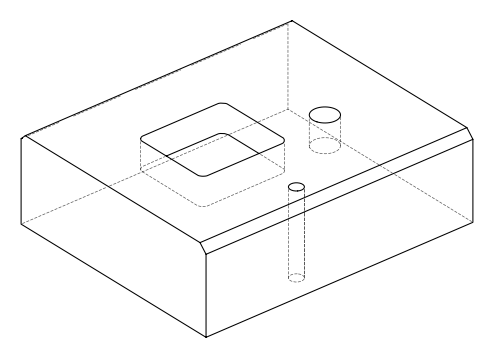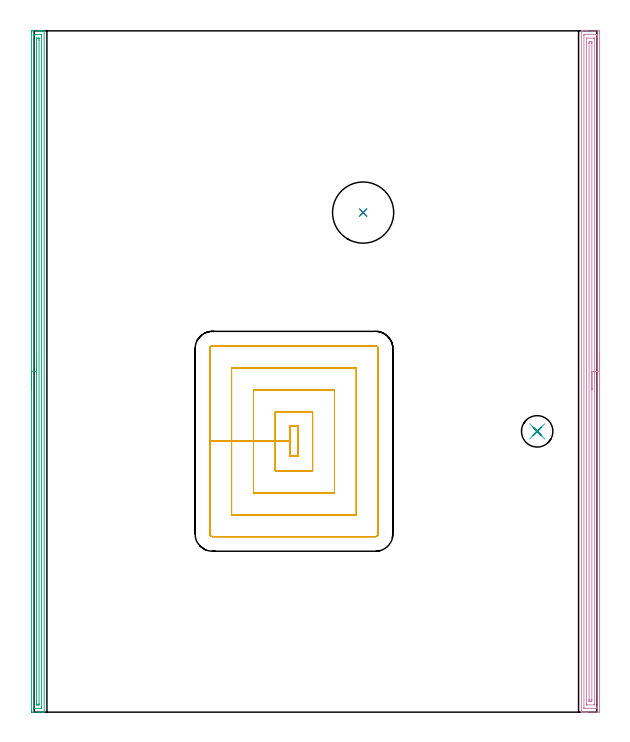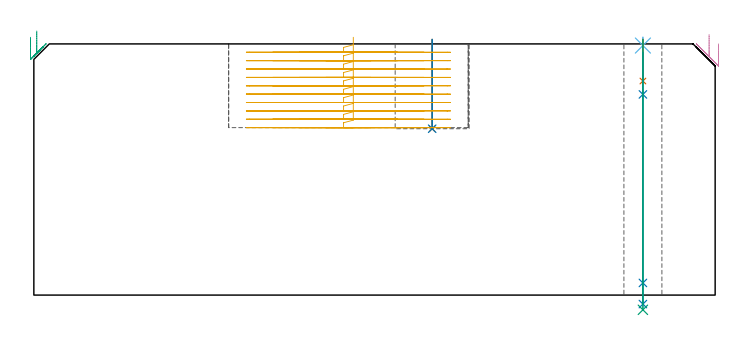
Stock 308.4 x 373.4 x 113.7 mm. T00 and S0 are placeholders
(PLAN: 9 operations, 7 tool changes, 45.6 min)
(1 INDEXABLE_INSERT_DRILL_BLIND_HOLE_FROM_SOLID | STEP1POCKET | NXT0302_014 | 0.16 min | 13835 mm3)
(2 DRILL_TO_ENLARGE_BLIND_HOLE | STEP1POCKET | UGT0301_383 | 0.16 min | 19993 mm3)
(3 AREA_MILL | FG_CHAMFER_SURFACE | UGT0205_001 | 9.15 min | 9147 mm3)
(4 AREA_MILL_1 | FG_CHAMFER_SURFACE_1 | UGT0205_001 | 12.17 min | 18670 mm3)
(5 MILL_RECTANGULAR_POCKET | POCKET_RECTANGULAR_STRAIGHT | NXT0201_012 | Follow Part, ap 4, ae 75% | 22.77 min | 492217 mm3)
(6 SPOT_DRILL | STEP1HOLE | NXT0321_9005460120000 | 0.03 min | 17 mm3)
(7 DRILL_BLIND_HOLE_INTO_CENTER | STEP1HOLE | NXT0301_083 | 0.08 min | 1474 mm3)
(8 GUN_DRILL_THROUGH_HOLE | STEP1HOLE | UGT0307_008 | 0.57 min | 9287 mm3)
(9 DRILL_TO_ENLARGE_THROUGH_HOLE | STEP1HOLE | UGT0301_243 | 0.49 min | 15593 mm3)
(TOOL NXT0302_014 | Index. Insert Drill 21.5mm [880-D2150L25-03] | D21.5 PA176 FL65 Z2)
(TOOL UGT0301_383 | Twist Drill Flat Bottom 33.5 mm | D33.5 PA180 FL175 Z2)
(TOOL UGT0205_001 | Chamfer Mill 20 x 3 x 45 deg. | D20 FL50 Z2)
(TOOL NXT0201_012 | ENDMILL 16mm [2P460-1600-NA 1630] | D16 FL38 Z6)
(TOOL NXT0321_9005460120000 | NC Spot Drill, 142deg, 12mm, Carbide, Uncoated | D12 PA142 FL30 Z2)
(TOOL NXT0301_083 | Carbide Drill 11.2mm [860.1-1120-056A1-MM 2214] | D11.2 PA140 FL72 Z2)
(TOOL UGT0307_008 | Gun Drill 11 mm | D11 PA130 FL24 Z1)
(TOOL UGT0301_243 | Twist Drill 17.2 mm | D17.2 PA118 FL130 Z2)
(OP 1 INDEXABLE_INSERT_DRILL_BLIND_HOLE_FROM_SOLID)
G17 G21 G94 G90
T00 M6
G54
G17 G0 G90 X180.3 Y273.8 S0 M3
G43 Z123.7 H1
G94 G81 G98 Z75.3 F250. R115.7
G80
M5
M2
(OP 2 DRILL_TO_ENLARGE_BLIND_HOLE)
G17 G21 G94 G90
T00 M6
G54
G17 G0 G90 X180.3 Y273.8 S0 M3
G43 Z123.7 H0
G94 G81 G98 Z75.3 F250. R115.7
G80
M5
M2
(OP 3 AREA_MILL)
G17 G21 G94 G90
T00 M6
G54
G17 G0 G90 X-1.5 Y176.7 S1061 M3
G43 Z123.7 H0
Z116.7
G94 G1 Y176.738 Z115.828 F250.
Y176.852 Z114.964
Y177.041 Z114.112
Y177.303 Z113.28
Y177.637 Z112.474
Y178.04 Z111.7
Y178.508 Z110.964
Y179.04 Z110.272
Y179.629 Z109.629
Y180.272 Z109.04
Y180.964 Z108.509
Y181.7 Z108.04
Y182.474 Z107.637
Y183.28 Z107.303
Y184.112 Z107.041
Y184.964 Z106.852
Y185.828 Z106.738
Y186.7 Z106.7
X-1.499 Y372.793 Z106.701
X-1.496 Y373.218 Z106.702
X-1.491 Y373.39 Z106.705
X-1.078 Y373.4 Z107.119
X2.44 Z110.634
X3.003 Z111.2
X3.319 Z111.515
X3.883 Z112.079
X4.198 Z112.393
X5.197 Z113.397
X5.494 Y373.39 Z113.693
X5.5 Y373.24 Z113.7
Y0.16
X5.494 Y0.01 Z113.693
X5.197 Y0. Z113.396
X4.83 Z113.029
X4.198 Z112.393
X3.003 Z111.2
X2.44 Z110.634
X-1.078 Y0.001 Z107.119
X-1.302 Y0.004 Z106.895
X-1.491 Y0.01 Z106.705
X-1.496 Y0.182 Z106.702
X-1.499 Y0.607 Z106.701
X-1.5 Y186.7 Z106.7
X-0.086 Z108.114
X-0.085 Y370.893 Z108.115
X-0.084 Y371.008 Z108.116
X-0.079 Y371.387 Z108.121
X0.298 Y371.397 Z108.498
X0.681 Y371.399 Z108.881
X1.174 Y371.4 Z109.374
X3.813 Z112.013
X4.003 Y371.399 Z112.203
X4.032 Y371.398 Z112.232
X4.062 Y371.394 Z112.262
X4.079 Y371.388 Z112.279
X4.08 Y371.366 Z112.28
X4.085 Y371.123 Z112.285
Y2.507
X4.084 Y2.392 Z112.284
X4.079 Y2.013 Z112.279
X3.702 Y2.003 Z111.902
X3.319 Y2.001 Z111.519
X2.826 Y2. Z111.026
X0.187 Z108.387
X-0.003 Y2.001 Z108.197
X-0.032 Y2.002 Z108.168
X-0.062 Y2.006 Z108.138
X-0.079 Y2.012 Z108.121
X-0.08 Y2.034 Z108.12
X-0.085 Y2.277 Z108.115
X-0.086 Y186.7 Z108.114
X1.328 Z109.528
X1.329 Y368.566 Z109.529
X1.331 Y369.223 Z109.531
X1.333 Y369.34 Z109.533
X1.336 Y369.39 Z109.536
X1.391 Y369.396 Z109.591
X1.56 Y369.398 Z109.76
X2.266 Y369.399 Z110.466
X2.44 Y369.397 Z110.64
X2.613 Y369.393 Z110.813
X2.658 Y369.39 Z110.858
X2.665 Y369.362 Z110.865
X2.668 Y369.301 Z110.868
X2.67 Y369.223 Z110.87
X2.671 Y368.988 Z110.871
X2.672 Y368.331 Z110.872
X2.671 Y4.834 Z110.871
X2.669 Y4.177 Z110.869
X2.667 Y4.06 Z110.867
X2.664 Y4.01 Z110.864
X2.609 Y4.004 Z110.809
X2.44 Y4.002 Z110.64
X1.734 Y4.001 Z109.934
X1.56 Y4.003 Z109.76
X1.387 Y4.008 Z109.587
X1.342 Y4.01 Z109.542
X1.335 Y4.038 Z109.535
X1.332 Y4.099 Z109.532
X1.33 Y4.177 Z109.53
X1.329 Y4.412 Z109.529
Y5.069
X1.328 Y186.7 Z109.528
Y187.572 Z109.567
Y188.436 Z109.68
Y189.288 Z109.869
Y190.12 Z110.132
Y190.926 Z110.465
Y191.7 Z110.868
Y192.436 Z111.337
Y193.128 Z111.868
Y193.771 Z112.457
Y194.36 Z113.101
Y194.892 Z113.793
Y195.36 Z114.528
Y195.763 Z115.302
Y196.097 Z116.108
Y196.359 Z116.94
Y196.548 Z117.792
Y196.662 Z118.657
Y196.7 Z119.528
G0 Z123.7
M5
M2
(OP 4 AREA_MILL_1)
G17 G21 G94 G90
T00 M6
G54
G17 G0 G90 X309.9 Y196.7 S1061 M3
G43 Z123.7 H0
Z113.7
G94 G1 Y196.662 Z112.828 F250.
Y196.548 Z111.964
Y196.359 Z111.112
Y196.097 Z110.28
Y195.763 Z109.474
Y195.36 Z108.7
Y194.892 Z107.964
Y194.36 Z107.272
Y193.771 Z106.629
Y193.128 Z106.04
Y192.436 Z105.508
Y191.7 Z105.04
Y190.926 Z104.637
Y190.12 Z104.303
Y189.288 Z104.041
Y188.436 Z103.852
Y187.572 Z103.738
Y186.7 Z103.7
Y0.607
X309.896 Y0.268 Z103.702
X309.892 Y0.01 Z103.706
X309.629 Y0. Z103.968
X303.122 Z110.472
X302.553 Z111.044
X302.233 Z111.363
X301.664 Z111.932
X301.344 Z112.251
X300.706 Z112.894
X300.299 Z113.3
X299.94 Z113.651
X299.902 Y0.009 Z113.688
X299.9 Y0.16 Z113.7
Y373.24
X299.902 Y373.391 Z113.688
X299.94 Y373.4 Z113.651
X300.299 Z113.3
X300.706 Z112.893
X301.344 Z112.251
X302.553 Z111.044
X303.122 Z110.472
X308.741 Z104.857
X309.344 Y373.396 Z104.253
X309.892 Y373.392 Z103.706
X309.894 Y373.345 Z103.704
X309.899 Y372.793 Z103.701
X309.9 Y372.236 Z103.7
Y186.7
X308.486 Z105.114
X308.485 Y2.392 Z105.115
X308.484 Y2.363 Z105.116
X308.456 Y2.01 Z105.144
X307.956 Y2.001 Z105.644
X302.233 Y2. Z111.367
X301.733 Y2.001 Z111.867
X301.344 Y2.01 Z112.256
X301.316 Y2.392 Z112.284
X301.315 Y2.422 Z112.285
Y371.008
X301.316 Y371.037 Z112.284
X301.344 Y371.39 Z112.256
X301.844 Y371.399 Z111.756
X307.567 Y371.4 Z106.033
X308.067 Y371.399 Z105.533
X308.456 Y371.39 Z105.144
X308.484 Y371.008 Z105.116
X308.485 Y370.979 Z105.115
X308.486 Y186.7 Z105.114
X307.072 Z106.528
X307.071 Y4.177 Z106.529
X307.07 Y4.078 Z106.53
X307.068 Y4.03 Z106.532
X307.066 Y4.013 Z106.534
X307.029 Y4.01 Z106.571
X306.853 Y4.001 Z106.747
X303.122 Y4. Z110.478
X302.946 Y4.002 Z110.654
X302.829 Y4.005 Z110.771
X302.741 Y4.01 Z110.859
X302.735 Y4.046 Z110.865
X302.732 Y4.177 Z110.868
X302.729 Y4.571 Z110.871
Y369.223
X302.73 Y369.322 Z110.87
X302.732 Y369.37 Z110.868
X302.734 Y369.387 Z110.866
X302.771 Y369.39 Z110.829
X302.948 Y369.399 Z110.652
X306.678 Y369.4 Z106.922
X306.854 Y369.398 Z106.746
X306.971 Y369.395 Z106.629
X307.059 Y369.39 Z106.541
X307.065 Y369.354 Z106.535
X307.068 Y369.223 Z106.532
X307.071 Y368.829 Z106.529
X307.072 Y186.7 Z106.528
X305.657 Z107.943
Y6.987
X305.656 Y6.854 Z107.944
X305.651 Y6.1 Z107.949
X305.639 Y6.01 Z107.961
X305.538 Y6.007 Z108.062
X305.325 Y6.003 Z108.275
X304.9 Y6. Z108.7
X304.862 Z108.738
X304.46 Y6.002 Z109.14
X304.259 Y6.006 Z109.341
X304.16 Y6.01 Z109.44
X304.149 Y6.016 Z109.451
X304.147 Y6.032 Z109.453
X304.145 Y6.069 Z109.455
X304.143 Y6.722 Z109.457
Y6.854
Y366.413
X304.144 Y366.546 Z109.456
X304.149 Y367.3 Z109.451
X304.161 Y367.39 Z109.439
X304.262 Y367.393 Z109.338
X304.475 Y367.397 Z109.125
X304.9 Y367.4 Z108.7
X304.938 Z108.662
X305.34 Y367.398 Z108.26
X305.541 Y367.394 Z108.059
X305.64 Y367.39 Z107.96
X305.651 Y367.384 Z107.949
X305.653 Y367.367 Z107.947
X305.655 Y367.331 Z107.945
X305.657 Y366.678 Z107.943
Y366.546
Y186.7
Y185.828 Z107.981
Y184.964 Z108.095
Y184.112 Z108.283
Y183.28 Z108.546
Y182.474 Z108.88
Y181.7 Z109.282
Y180.964 Z109.751
Y180.272 Z110.282
Y179.629 Z110.872
Y179.04 Z111.515
Y178.508 Z112.207
Y178.04 Z112.943
Y177.637 Z113.716
Y177.303 Z114.522
Y177.041 Z115.354
Y176.852 Z116.206
Y176.738 Z117.071
Y176.7 Z117.943
G0 Z123.7
M5
M2
(OP 5 MILL_RECTANGULAR_POCKET)
G17 G21 G94 G90
T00 M6
G54
G17 G0 G90 X144.6 Y144.009 S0 M3
G43 Z123.7 H1
Z116.7
G94 G1 Y156.7 Z113.299 F250.
X140.2 Z112.12
Y148.45 Z109.91
Y140.2 F500.
X144.6
Y156.7
X140.2
Y148.45
X132.2
Y132.2
X152.6
Y164.7
X132.2
Y148.45
X120.2
Y120.2
X164.6
Y176.7
X120.2
Y148.45
X108.2
Y108.2
X176.6
Y188.7
X108.2
Y148.45
X96.2
Y97.7
G3 X97.7 Y96.2 R1.5
G1 X187.1
G3 X188.6 Y97.7 R1.5
G1 Y199.2
G3 X187.1 Y200.7 R1.5
G1 X97.7
G3 X96.2 Y199.2 R1.5
G1 Y148.45
Y147.45
G0 X144.6 Y144.009 Z112.91
G1 Y156.7 Z109.509 F250.
X140.2 Z108.331
Y148.45 Z106.12
Y140.2 F500.
X144.6
Y156.7
X140.2
Y148.45
X132.2
Y132.2
X152.6
Y164.7
X132.2
Y148.45
X120.2
Y120.2
X164.6
Y176.7
X120.2
Y148.45
X108.2
Y108.2
X176.6
Y188.7
X108.2
Y148.45
X96.2
Y97.7
G3 X97.7 Y96.2 R1.5
G1 X187.1
G3 X188.6 Y97.7 R1.5
G1 Y199.2
G3 X187.1 Y200.7 R1.5
G1 X97.7
G3 X96.2 Y199.2 R1.5
G1 Y148.45
Y147.45
G0 X144.6 Y144.009 Z109.12
G1 Y156.7 Z105.719 F250.
X140.2 Z104.541
Y148.45 Z102.33
Y140.2 F500.
X144.6
Y156.7
X140.2
Y148.45
X132.2
Y132.2
X152.6
Y164.7
X132.2
Y148.45
X120.2
Y120.2
X164.6
Y176.7
X120.2
Y148.45
X108.2
Y108.2
X176.6
Y188.7
X108.2
Y148.45
X96.2
Y97.7
G3 X97.7 Y96.2 R1.5
G1 X187.1
G3 X188.6 Y97.7 R1.5
G1 Y199.2
G3 X187.1 Y200.7 R1.5
G1 X97.7
G3 X96.2 Y199.2 R1.5
G1 Y148.45
Y147.45
G0 X144.6 Y144.009 Z105.33
G1 Y156.7 Z101.93 F250.
X140.2 Z100.751
Y148.45 Z98.54
Y140.2 F500.
X144.6
Y156.7
X140.2
Y148.45
X132.2
Y132.2
X152.6
Y164.7
X132.2
Y148.45
X120.2
Y120.2
X164.6
Y176.7
X120.2
Y148.45
X108.2
Y108.2
X176.6
Y188.7
X108.2
Y148.45
X96.2
Y97.7
G3 X97.7 Y96.2 R1.5
G1 X187.1
G3 X188.6 Y97.7 R1.5
G1 Y199.2
G3 X187.1 Y200.7 R1.5
G1 X97.7
G3 X96.2 Y199.2 R1.5
G1 Y148.45
Y147.45
G0 X144.6 Y144.009 Z101.54
G1 Y156.7 Z98.14 F250.
X140.2 Z96.961
Y148.45 Z94.75
Y140.2 F500.
X144.6
Y156.7
X140.2
Y148.45
X132.2
Y132.2
X152.6
Y164.7
X132.2
Y148.45
X120.2
Y120.2
X164.6
Y176.7
X120.2
Y148.45
X108.2
Y108.2
X176.6
Y188.7
X108.2
Y148.45
X96.2
Y97.7
G3 X97.7 Y96.2 R1.5
G1 X187.1
G3 X188.6 Y97.7 R1.5
G1 Y199.2
G3 X187.1 Y200.7 R1.5
G1 X97.7
G3 X96.2 Y199.2 R1.5
G1 Y148.45
Y147.45
G0 X144.6 Y144.009 Z97.75
G1 Y156.7 Z94.35 F250.
X140.2 Z93.171
Y148.45 Z90.96
Y140.2 F500.
X144.6
Y156.7
X140.2
Y148.45
X132.2
Y132.2
X152.6
Y164.7
X132.2
Y148.45
X120.2
Y120.2
X164.6
Y176.7
X120.2
Y148.45
X108.2
Y108.2
X176.6
Y188.7
X108.2
Y148.45
X96.2
Y97.7
G3 X97.7 Y96.2 R1.5
G1 X187.1
G3 X188.6 Y97.7 R1.5
G1 Y199.2
G3 X187.1 Y200.7 R1.5
G1 X97.7
G3 X96.2 Y199.2 R1.5
G1 Y148.45
Y147.45
G0 X144.6 Y144.009 Z93.96
G1 Y156.7 Z90.56 F250.
X140.2 Z89.381
Y148.45 Z87.17
Y140.2 F500.
X144.6
Y156.7
X140.2
Y148.45
X132.2
Y132.2
X152.6
Y164.7
X132.2
Y148.45
X120.2
Y120.2
X164.6
Y176.7
X120.2
Y148.45
X108.2
Y108.2
X176.6
Y188.7
X108.2
Y148.45
X96.2
Y97.7
G3 X97.7 Y96.2 R1.5
G1 X187.1
G3 X188.6 Y97.7 R1.5
G1 Y199.2
G3 X187.1 Y200.7 R1.5
G1 X97.7
G3 X96.2 Y199.2 R1.5
G1 Y148.45
Y147.45
G0 X144.6 Y144.009 Z90.17
G1 Y156.7 Z86.77 F250.
X140.2 Z85.591
Y148.45 Z83.38
Y140.2 F500.
X144.6
Y156.7
X140.2
Y148.45
X132.2
Y132.2
X152.6
Y164.7
X132.2
Y148.45
X120.2
Y120.2
X164.6
Y176.7
X120.2
Y148.45
X108.2
Y108.2
X176.6
Y188.7
X108.2
Y148.45
X96.2
Y97.7
G3 X97.7 Y96.2 R1.5
G1 X187.1
G3 X188.6 Y97.7 R1.5
G1 Y199.2
G3 X187.1 Y200.7 R1.5
G1 X97.7
G3 X96.2 Y199.2 R1.5
G1 Y148.45
Y147.45
G0 X144.6 Y144.009 Z86.38
G1 Y156.7 Z82.98 F250.
X140.2 Z81.801
Y148.45 Z79.59
Y140.2 F500.
X144.6
Y156.7
X140.2
Y148.45
X132.2
Y132.2
X152.6
Y164.7
X132.2
Y148.45
X120.2
Y120.2
X164.6
Y176.7
X120.2
Y148.45
X108.2
Y108.2
X176.6
Y188.7
X108.2
Y148.45
X96.2
Y97.7
G3 X97.7 Y96.2 R1.5
G1 X187.1
G3 X188.6 Y97.7 R1.5
G1 Y199.2
G3 X187.1 Y200.7 R1.5
G1 X97.7
G3 X96.2 Y199.2 R1.5
G1 Y148.45
Y147.45
G0 X144.6 Y144.009 Z82.59
G1 Y156.7 Z79.19 F250.
X140.2 Z78.011
Y148.45 Z75.8
Y140.2 F500.
X144.6
Y156.7
X140.2
Y148.45
X132.2
Y132.2
X152.6
Y164.7
X132.2
Y148.45
X120.2
Y120.2
X164.6
Y176.7
X120.2
Y148.45
X108.2
Y108.2
X176.6
Y188.7
X108.2
Y148.45
X96.2
Y97.7
G3 X97.7 Y96.2 R1.5
G1 X187.1
G3 X188.6 Y97.7 R1.5
G1 Y199.2
G3 X187.1 Y200.7 R1.5
G1 X97.7
G3 X96.2 Y199.2 R1.5
G1 Y148.45
Y147.45
G0 Z123.7
M5
M2
(OP 6 SPOT_DRILL)
G17 G21 G94 G90
T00 M6
G54
G17 G0 G90 X275.7 Y153.9 S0 M3
G43 Z123.7 H0
G94 G81 G98 Z112.96 F250. R116.7
G80
M5
M2
(OP 7 DRILL_BLIND_HOLE_INTO_CENTER)
G17 G21 G94 G90
T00 M6
G54
G17 G0 G90 X275.7 Y153.9 S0 M3
G43 Z123.7 H1
G94 G81 G98 Z96.9 F250. R115.7
G80
M5
M2
(OP 8 GUN_DRILL_THROUGH_HOLE)
G17 G21 G94 G90
T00 M6
G54
G17 G0 G90 X275.7 Y153.9 M8
G43 Z123.7 H0
Z109.867
S716 M3
G94 G1 Z90.837 F125. M26
G4 X.084
Z5.5 F250.
G4 X.084
Z-4.065 F125.
G4 X.084
M5
M9
G0 Z109.867
Z123.7
M2
(OP 9 DRILL_TO_ENLARGE_THROUGH_HOLE)
G17 G21 G94 G90
T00 M6
G54
G17 G0 G90 X275.7 Y153.9 S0 M3
G43 Z123.7 H0
G94 G73 G98 Z-6.667 F250. Q17.195 R115.7
G80
M5
M2
